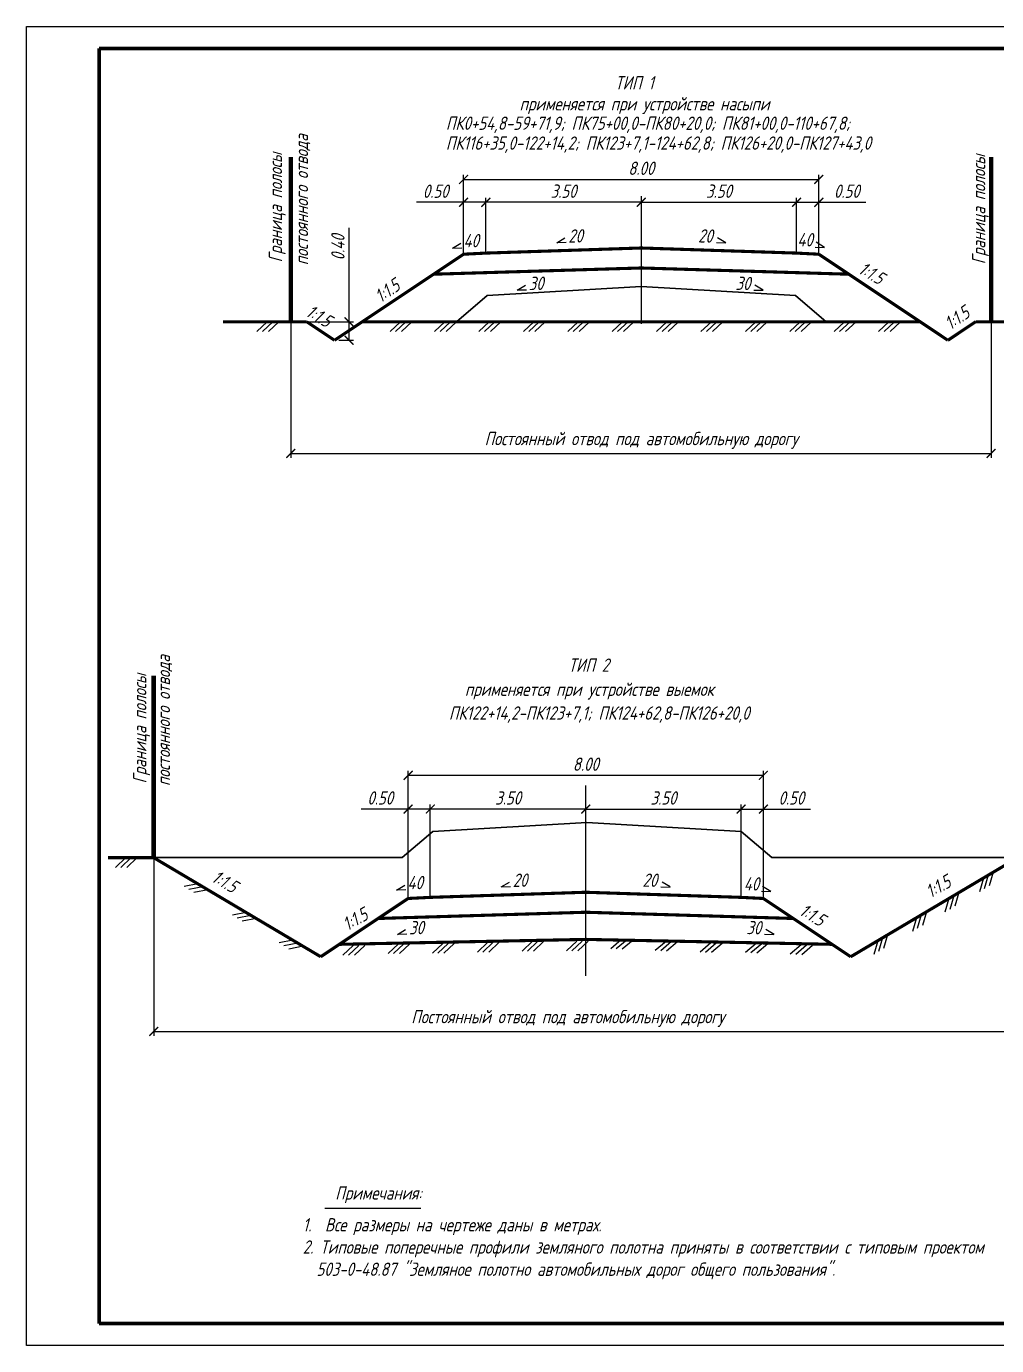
# Model space of a CAD drawing. Header units: inches. Extents: x 1146 to 1566, y -325 to -28.
# Drawn here: x 1146.2 to 1364.7, y -324.6 to -27.6 of the extents above; entities that cross this region are included whole.
import ezdxf

# ---------------------------------------------------------------- set-up
doc = ezdxf.new("R2010")
doc.units = ezdxf.units.IN
doc.header["$MEASUREMENT"] = 0
doc.linetypes.add('CENTER', pattern=[50.8, 31.75, -6.35, 6.35, -6.35])
doc.layers.add('ось', color=1, linetype='CENTER')
doc.layers.add('проект', color=7, linetype='Continuous', lineweight=80)
doc.styles.add('ГОСТ', font='gost.TTF', dxfattribs={"oblique": 15, "height": 3})
doc.dimstyles.get("Standard").update_dxf_attribs({"dimtxt": 3, "dimasz": 2, "dimexe": 1, "dimexo": 0, "dimgap": 1, "dimtad": 1, "dimlfac": 0.1, "dimzin": 0, "dimdsep": 46, "dimtxsty": 'ГОСТ', "dimblk": 'ARCHTICK', "dimcen": 1, "dimclrd": 256, "dimclre": 256, "dimclrt": 256, "dimadec": 0, "dimazin": 0, "dimtfac": 1, "dimtofl": 0, "dimtmove": 0, "dimatfit": 3, "dimldrblk": 'OBLIQUE', "dimfxl": 0, "dimtolj": 1, "dimtzin": 0, "dimlwd": -1, "dimlwe": -1, "dimarcsym": 0})

# ---------------------------------------------------------------- blocks, each defined once
blk = doc.blocks.new('_ArchTick')
at = {"color": 0, "linetype": 'ByBlock', "const_width": 0.15}
blk.add_lwpolyline([(-0.5, -0.5), (0.5, 0.5)], dxfattribs=at)
blk = doc.blocks.new('*D13')
for p, q in [((1249.7, -78.69), (1249.7, -66.25)), ((1284.7, -67.25), (1249.7, -67.25))]:
    blk.add_line(p, q)
at = {"layer": 'DEFPOINTS', "color": 0}
for p in [(1249.7, -67.25), (1249.7, -78.69), (1284.7, -77.54)]:
    blk.add_point(p, dxfattribs=at)
at = {"xscale": 2, "yscale": 2, "zscale": 2, "rotation": 180}
blk.add_blockref('_ArchTick', (1249.7, -67.25), dxfattribs=at)
at = {"xscale": 2, "yscale": 2, "zscale": 2}
blk.add_blockref('_ArchTick', (1284.7, -67.25), dxfattribs=at)
at = {"insert": (1267.2, -64.75), "char_height": 3, "attachment_point": 5, "style": 'ГОСТ'}
blk.add_mtext('\\A1;3.50', dxfattribs=at)
blk = doc.blocks.new('_OBLIQUE')
at = {"color": 0, "linetype": 'ByBlock'}
blk.add_line((-0.5, -0.5), (0.5, 0.5), dxfattribs=at)
blk = doc.blocks.new('*D14')
for p, q in [((1244.7, -67.25), (1234.1, -67.25)), ((1244.7, -78.94), (1244.7, -66.25)), ((1249.7, -67.25), (1244.7, -67.25)), ((1249.7, -78.69), (1249.7, -66.25))]:
    blk.add_line(p, q)
at = {"layer": 'DEFPOINTS', "color": 0}
for p in [(1244.7, -67.25), (1244.7, -78.94), (1249.7, -78.69)]:
    blk.add_point(p, dxfattribs=at)
at = {"xscale": 2, "yscale": 2, "zscale": 2, "rotation": 180}
blk.add_blockref('_ArchTick', (1244.7, -67.25), dxfattribs=at)
at = {"xscale": 2, "yscale": 2, "zscale": 2}
blk.add_blockref('_ArchTick', (1249.7, -67.25), dxfattribs=at)
at = {"insert": (1238.4, -64.75), "char_height": 3, "attachment_point": 5, "style": 'ГОСТ'}
blk.add_mtext('\\A1;0.50', dxfattribs=at)
blk = doc.blocks.new('*D15')
for p, q in [((1244.7, -78.94), (1244.7, -61.09)), ((1244.7, -62.09), (1324.7, -62.09)), ((1324.7, -78.94), (1324.7, -61.09))]:
    blk.add_line(p, q)
at = {"layer": 'DEFPOINTS', "color": 0}
for p in [(1324.7, -62.09), (1244.7, -78.94), (1324.7, -78.94)]:
    blk.add_point(p, dxfattribs=at)
at = {"xscale": 2, "yscale": 2, "zscale": 2, "rotation": 180}
blk.add_blockref('_ArchTick', (1244.7, -62.09), dxfattribs=at)
at = {"xscale": 2, "yscale": 2, "zscale": 2}
blk.add_blockref('_ArchTick', (1324.7, -62.09), dxfattribs=at)
at = {"insert": (1284.7, -59.59), "char_height": 3, "attachment_point": 5, "style": 'ГОСТ'}
blk.add_mtext('\\A1;8.00', dxfattribs=at)
blk = doc.blocks.new('*D16')
for p, q in [((1205.79, -94.14), (1205.79, -124.78)), ((1363.51, -94.14), (1363.51, -124.78)), ((1205.79, -123.78), (1363.51, -123.78))]:
    blk.add_line(p, q)
at = {"layer": 'DEFPOINTS', "color": 0}
for p in [(1205.79, -94.14), (1363.51, -94.14), (1363.51, -123.78)]:
    blk.add_point(p, dxfattribs=at)
at = {"xscale": 2, "yscale": 2, "zscale": 2, "rotation": 180}
blk.add_blockref('_ArchTick', (1205.79, -123.78), dxfattribs=at)
at = {"xscale": 2, "yscale": 2, "zscale": 2}
blk.add_blockref('_ArchTick', (1363.51, -123.78), dxfattribs=at)
at = {"insert": (1284.7, -120.85), "char_height": 3, "attachment_point": 5, "style": 'ГОСТ'}
blk.add_mtext('\\A1;Постоянный отвод под автомобильную дорогу', dxfattribs=at)
blk = doc.blocks.new('*D12')
for p, q in [((1218.9, -94.14), (1218.9, -73)), ((1209.37, -94.14), (1219.9, -94.14)), ((1218.9, -98.31), (1218.9, -94.14)), ((1216.63, -98.31), (1219.9, -98.31))]:
    blk.add_line(p, q)
at = {"layer": 'DEFPOINTS', "color": 0}
for p in [(1209.37, -94.14), (1218.9, -94.14), (1216.63, -98.31)]:
    blk.add_point(p, dxfattribs=at)
at = {"xscale": 2, "yscale": 2, "zscale": 2}
for p, rotation in [((1218.9, -94.14), 90), ((1218.9, -98.31), 270)]:
    blk.add_blockref('_ArchTick', p, dxfattribs=dict(at, rotation=rotation))
at = {"insert": (1216.4, -77.41), "char_height": 3, "attachment_point": 5, "rotation": 90, "style": 'ГОСТ'}
blk.add_mtext('\\A1;0.40', dxfattribs=at)
blk = doc.blocks.new('*D17')
for p, q in [((1284.7, -67.25), (1319.7, -67.25)), ((1319.7, -78.69), (1319.7, -66.25))]:
    blk.add_line(p, q)
at = {"layer": 'DEFPOINTS', "color": 0}
for p in [(1319.7, -67.25), (1284.7, -77.54), (1319.7, -78.69)]:
    blk.add_point(p, dxfattribs=at)
at = {"xscale": 2, "yscale": 2, "zscale": 2, "rotation": 180}
blk.add_blockref('_ArchTick', (1284.7, -67.25), dxfattribs=at)
at = {"xscale": 2, "yscale": 2, "zscale": 2}
blk.add_blockref('_ArchTick', (1319.7, -67.25), dxfattribs=at)
at = {"insert": (1302.2, -64.75), "char_height": 3, "attachment_point": 5, "style": 'ГОСТ'}
blk.add_mtext('\\A1;3.50', dxfattribs=at)
blk = doc.blocks.new('*D18')
for p, q in [((1319.7, -78.69), (1319.7, -66.25)), ((1319.7, -67.25), (1324.7, -67.25)), ((1324.7, -78.94), (1324.7, -66.25)), ((1324.7, -67.25), (1335.3, -67.25))]:
    blk.add_line(p, q)
at = {"layer": 'DEFPOINTS', "color": 0}
for p in [(1324.7, -67.25), (1319.7, -78.69), (1324.7, -78.94)]:
    blk.add_point(p, dxfattribs=at)
at = {"xscale": 2, "yscale": 2, "zscale": 2, "rotation": 180}
blk.add_blockref('_ArchTick', (1319.7, -67.25), dxfattribs=at)
at = {"xscale": 2, "yscale": 2, "zscale": 2}
blk.add_blockref('_ArchTick', (1324.7, -67.25), dxfattribs=at)
at = {"insert": (1331, -64.75), "char_height": 3, "attachment_point": 5, "style": 'ГОСТ'}
blk.add_mtext('\\A1;0.50', dxfattribs=at)
blk = doc.blocks.new('*D19')
for p, q in [((1174.91, -214.79), (1174.91, -254.92)), ((1369.51, -214.79), (1369.51, -254.92)), ((1174.91, -253.92), (1369.51, -253.92))]:
    blk.add_line(p, q)
at = {"layer": 'DEFPOINTS', "color": 0}
for p in [(1174.91, -214.79), (1369.51, -214.79), (1369.51, -253.92)]:
    blk.add_point(p, dxfattribs=at)
at = {"xscale": 2, "yscale": 2, "zscale": 2, "rotation": 180}
blk.add_blockref('_ArchTick', (1174.91, -253.92), dxfattribs=at)
at = {"xscale": 2, "yscale": 2, "zscale": 2}
blk.add_blockref('_ArchTick', (1369.51, -253.92), dxfattribs=at)
at = {"insert": (1268.17, -250.99), "char_height": 3, "attachment_point": 5, "style": 'ГОСТ'}
blk.add_mtext('\\A1;Постоянный отвод под автомобильную дорогу', dxfattribs=at)
blk = doc.blocks.new('*D20')
for p, q in [((1237.21, -223.73), (1237.21, -202.85)), ((1272.21, -203.85), (1237.21, -203.85))]:
    blk.add_line(p, q)
at = {"layer": 'DEFPOINTS', "color": 0}
for p in [(1237.21, -203.85), (1272.21, -222.58), (1237.21, -223.73)]:
    blk.add_point(p, dxfattribs=at)
at = {"xscale": 2, "yscale": 2, "zscale": 2, "rotation": 180}
blk.add_blockref('_ArchTick', (1237.21, -203.85), dxfattribs=at)
at = {"xscale": 2, "yscale": 2, "zscale": 2}
blk.add_blockref('_ArchTick', (1272.21, -203.85), dxfattribs=at)
at = {"insert": (1254.71, -201.35), "char_height": 3, "attachment_point": 5, "style": 'ГОСТ'}
blk.add_mtext('\\A1;3.50', dxfattribs=at)
blk = doc.blocks.new('*D21')
for p, q in [((1232.21, -203.85), (1221.61, -203.85)), ((1232.21, -223.98), (1232.21, -202.85)), ((1237.21, -203.85), (1232.21, -203.85)), ((1237.21, -223.73), (1237.21, -202.85))]:
    blk.add_line(p, q)
at = {"layer": 'DEFPOINTS', "color": 0}
for p in [(1232.21, -203.85), (1232.21, -223.98), (1237.21, -223.73)]:
    blk.add_point(p, dxfattribs=at)
at = {"xscale": 2, "yscale": 2, "zscale": 2, "rotation": 180}
blk.add_blockref('_ArchTick', (1232.21, -203.85), dxfattribs=at)
at = {"xscale": 2, "yscale": 2, "zscale": 2}
blk.add_blockref('_ArchTick', (1237.21, -203.85), dxfattribs=at)
at = {"insert": (1225.91, -201.35), "char_height": 3, "attachment_point": 5, "style": 'ГОСТ'}
blk.add_mtext('\\A1;0.50', dxfattribs=at)
blk = doc.blocks.new('*D22')
for p, q in [((1232.21, -223.98), (1232.21, -195.25)), ((1312.21, -223.98), (1312.21, -195.25)), ((1232.21, -196.25), (1312.21, -196.25))]:
    blk.add_line(p, q)
at = {"layer": 'DEFPOINTS', "color": 0}
for p in [(1312.21, -196.25), (1232.21, -223.98), (1312.21, -223.98)]:
    blk.add_point(p, dxfattribs=at)
at = {"xscale": 2, "yscale": 2, "zscale": 2, "rotation": 180}
blk.add_blockref('_ArchTick', (1232.21, -196.25), dxfattribs=at)
at = {"xscale": 2, "yscale": 2, "zscale": 2}
blk.add_blockref('_ArchTick', (1312.21, -196.25), dxfattribs=at)
at = {"insert": (1272.21, -193.75), "char_height": 3, "attachment_point": 5, "style": 'ГОСТ'}
blk.add_mtext('\\A1;8.00', dxfattribs=at)
blk = doc.blocks.new('*D23')
for p, q in [((1272.21, -203.85), (1307.21, -203.85)), ((1307.21, -223.73), (1307.21, -202.85))]:
    blk.add_line(p, q)
at = {"layer": 'DEFPOINTS', "color": 0}
for p in [(1307.21, -203.85), (1272.21, -222.58), (1307.21, -223.73)]:
    blk.add_point(p, dxfattribs=at)
at = {"xscale": 2, "yscale": 2, "zscale": 2, "rotation": 180}
blk.add_blockref('_ArchTick', (1272.21, -203.85), dxfattribs=at)
at = {"xscale": 2, "yscale": 2, "zscale": 2}
blk.add_blockref('_ArchTick', (1307.21, -203.85), dxfattribs=at)
at = {"insert": (1289.71, -201.35), "char_height": 3, "attachment_point": 5, "style": 'ГОСТ'}
blk.add_mtext('\\A1;3.50', dxfattribs=at)
blk = doc.blocks.new('*D24')
for p, q in [((1307.21, -223.73), (1307.21, -202.85)), ((1307.21, -203.85), (1312.21, -203.85)), ((1312.21, -223.98), (1312.21, -202.85)), ((1312.21, -203.85), (1322.8, -203.85))]:
    blk.add_line(p, q)
at = {"layer": 'DEFPOINTS', "color": 0}
for p in [(1312.21, -203.85), (1307.21, -223.73), (1312.21, -223.98)]:
    blk.add_point(p, dxfattribs=at)
at = {"xscale": 2, "yscale": 2, "zscale": 2, "rotation": 180}
blk.add_blockref('_ArchTick', (1307.21, -203.85), dxfattribs=at)
at = {"xscale": 2, "yscale": 2, "zscale": 2}
blk.add_blockref('_ArchTick', (1312.21, -203.85), dxfattribs=at)
at = {"insert": (1318.5, -201.35), "char_height": 3, "attachment_point": 5, "style": 'ГОСТ'}
blk.add_mtext('\\A1;0.50', dxfattribs=at)

msp = doc.modelspace()

# ---------------------------------------------------------------- linework, layer by layer
for p, q in [((1146.238, -27.645), (1566.238, -27.645)), ((1242.23, -77.613), (1244.06, -76.459)), ((1265.666, -76.35), (1267.516, -75.229)), ((1267.772, -76.322), (1265.673, -76.353)), ((1301.628, -76.322), (1303.728, -76.353)), ((1303.734, -76.35), (1301.884, -75.229)), ((1325.957, -77.41), (1324.127, -76.257)), ((1244.336, -77.548), (1242.237, -77.616)), ((1323.851, -77.345), (1325.95, -77.413)), ((1256.76, -87.032), (1258.61, -85.911)), ((1312.173, -87.032), (1310.322, -85.911)), ((1258.867, -87.004), (1256.767, -87.035)), ((1310.066, -87.004), (1312.166, -87.035)), ((1229.618, -222.132), (1231.448, -220.979)), ((1231.724, -222.067), (1229.625, -222.135)), ((1253.172, -221.395), (1255.022, -220.273)), ((1255.279, -221.366), (1253.179, -221.398)), ((1289.134, -221.366), (1291.234, -221.398)), ((1291.24, -221.395), (1289.39, -220.273)), ((1311.767, -222.359), (1313.866, -222.427)), ((1313.873, -222.424), (1312.043, -221.271)), ((1229.802, -232.076), (1231.652, -230.955)), ((1314.61, -232.076), (1312.76, -230.955)), ((1231.909, -232.048), (1229.809, -232.079)), ((1312.504, -232.048), (1314.604, -232.079)), ((1566.238, -324.645), (1146.238, -324.645))]:
    msp.add_line(p, q)
at = {"linetype": 'Continuous'}
msp.add_line((1146.238, -324.645), (1146.238, -27.645), dxfattribs=at)
at = {"lineweight": 25, "ltscale": 3}
for p, q in [((1200.497, -94.136), (1198.161, -96.326)), ((1201.732, -94.136), (1199.395, -96.326)), ((1203.079, -94.136), (1200.743, -96.326)), ((1230.497, -94.136), (1228.161, -96.326)), ((1231.732, -94.136), (1229.395, -96.326)), ((1233.079, -94.136), (1230.743, -96.326)), ((1240.497, -94.136), (1238.161, -96.326)), ((1241.732, -94.136), (1239.395, -96.326)), ((1243.079, -94.136), (1240.743, -96.326)), ((1250.497, -94.136), (1248.161, -96.326)), ((1251.732, -94.136), (1249.395, -96.326)), ((1253.079, -94.136), (1250.743, -96.326)), ((1260.497, -94.136), (1258.161, -96.326)), ((1261.732, -94.136), (1259.395, -96.326)), ((1263.079, -94.136), (1260.743, -96.326)), ((1270.497, -94.136), (1268.161, -96.326)), ((1271.732, -94.136), (1269.395, -96.326)), ((1273.079, -94.136), (1270.743, -96.326)), ((1280.497, -94.136), (1278.161, -96.326)), ((1281.732, -94.136), (1279.395, -96.326)), ((1283.079, -94.136), (1280.743, -96.326)), ((1290.497, -94.136), (1288.161, -96.326)), ((1291.732, -94.136), (1289.395, -96.326)), ((1293.079, -94.136), (1290.743, -96.326)), ((1300.497, -94.136), (1298.161, -96.326)), ((1301.732, -94.136), (1299.395, -96.326)), ((1303.079, -94.136), (1300.743, -96.326)), ((1310.497, -94.136), (1308.161, -96.326)), ((1311.732, -94.136), (1309.395, -96.326)), ((1313.079, -94.136), (1310.743, -96.326)), ((1320.497, -94.136), (1318.161, -96.326)), ((1321.732, -94.136), (1319.395, -96.326)), ((1323.079, -94.136), (1320.743, -96.326)), ((1330.497, -94.136), (1328.161, -96.326)), ((1331.732, -94.136), (1329.395, -96.326)), ((1333.079, -94.136), (1330.743, -96.326)), ((1340.497, -94.136), (1338.161, -96.326)), ((1341.732, -94.136), (1339.395, -96.326)), ((1343.079, -94.136), (1340.743, -96.326)), ((1168.614, -214.792), (1166.277, -216.981)), ((1169.848, -214.792), (1167.512, -216.981)), ((1171.195, -214.792), (1168.859, -216.981)), ((1361.758, -219.386), (1360.865, -222.462)), ((1362.82, -218.757), (1361.927, -221.832)), ((1363.979, -218.07), (1363.086, -221.145)), ((1184.851, -220.693), (1181.765, -221.282)), ((1185.953, -221.342), (1182.808, -221.943)), ((1187.155, -222.051), (1183.946, -222.663)), ((1356.232, -222.663), (1355.338, -225.738)), ((1354.011, -223.98), (1353.118, -227.055)), ((1355.073, -223.35), (1354.18, -226.425)), ((1195.723, -227.139), (1192.636, -227.728)), ((1196.825, -227.788), (1193.679, -228.389)), ((1198.027, -228.496), (1194.818, -229.109)), ((1346.714, -228.306), (1345.821, -231.382)), ((1347.776, -227.677), (1346.883, -230.752)), ((1348.935, -226.99), (1348.041, -230.065)), ((1206.251, -233.386), (1203.165, -233.975)), ((1207.353, -234.035), (1204.208, -234.635)), ((1219.87, -234.53), (1217.533, -236.72)), ((1221.105, -234.53), (1218.768, -236.72)), ((1222.452, -234.53), (1220.115, -236.72)), ((1230.047, -234.187), (1227.71, -236.377)), ((1231.282, -234.187), (1228.945, -236.377)), ((1232.629, -234.187), (1230.292, -236.377)), ((1240.022, -234.134), (1237.686, -236.324)), ((1241.257, -234.134), (1238.92, -236.324)), ((1242.604, -234.134), (1240.268, -236.324)), ((1250.14, -233.843), (1247.803, -236.033)), ((1251.374, -233.843), (1249.038, -236.033)), ((1252.721, -233.843), (1250.385, -236.033)), ((1260.215, -233.624), (1257.879, -235.814)), ((1261.45, -233.624), (1259.113, -235.814)), ((1262.797, -233.624), (1260.46, -235.814)), ((1270.191, -233.571), (1267.854, -235.761)), ((1271.425, -233.571), (1269.089, -235.761)), ((1272.772, -233.571), (1270.436, -235.761)), ((1280.291, -233.219), (1277.85, -235.292)), ((1281.525, -233.28), (1279.084, -235.353)), ((1282.87, -233.346), (1280.429, -235.418)), ((1290.299, -233.631), (1287.859, -235.704)), ((1291.533, -233.692), (1289.092, -235.764)), ((1292.878, -233.758), (1290.437, -235.83)), ((1300.386, -233.977), (1297.945, -236.05)), ((1301.619, -234.037), (1299.178, -236.11)), ((1302.965, -234.103), (1300.524, -236.176)), ((1310.626, -234.097), (1308.185, -236.17)), ((1311.859, -234.157), (1309.418, -236.23)), ((1313.205, -234.223), (1310.764, -236.296)), ((1320.712, -234.443), (1318.271, -236.515)), ((1321.945, -234.503), (1319.505, -236.576)), ((1323.291, -234.569), (1320.85, -236.641)), ((1337.958, -233.498), (1337.064, -236.573)), ((1339.02, -232.868), (1338.126, -235.943)), ((1340.178, -232.181), (1339.285, -235.256)), ((1208.555, -234.743), (1205.346, -235.356))]:
    msp.add_line(p, q, dxfattribs=at)
at = {"ltscale": 3}
msp.add_line((1213.454, -293.677), (1235.058, -293.677), dxfattribs=at)
at = {"color": 5, "const_width": 1}
for points in [[(1205.785, -57.068), (1205.785, -94.136)], [(1363.512, -57.068), (1363.512, -94.136)], [(1174.905, -173.8), (1174.905, -214.792)]]:
    msp.add_lwpolyline(points, dxfattribs=at)
at = {"const_width": 0.7}
for points in [[(1284.7, -77.536), (1249.7, -78.686)], [(1284.7, -77.536), (1319.7, -78.686)], [(1244.7, -78.936), (1215.635, -98.313)], [(1244.7, -78.936), (1249.7, -78.686)], [(1324.7, -78.936), (1319.7, -78.686)], [(1324.7, -78.936), (1353.765, -98.313)], [(1284.7, -82.036), (1237.946, -83.439)], [(1284.7, -82.036), (1331.454, -83.439)], [(1209.37, -94.136), (1190.497, -94.136)], [(1215.635, -98.313), (1209.37, -94.136)], [(1347.5, -94.136), (1221.9, -94.136)], [(1353.765, -98.313), (1360.031, -94.136)], [(1378.903, -94.136), (1360.031, -94.136)], [(1174.905, -214.792), (1164.626, -214.792)], [(1212.529, -237.099), (1174.905, -214.792)], [(1331.884, -237.099), (1369.507, -214.792)], [(1272.206, -222.581), (1237.206, -223.731)], [(1272.206, -222.581), (1307.206, -223.731)], [(1232.206, -223.981), (1212.529, -237.099)], [(1232.206, -223.981), (1237.206, -223.731)], [(1312.206, -223.981), (1307.206, -223.731)], [(1312.206, -223.981), (1331.884, -237.099)], [(1272.206, -227.081), (1225.452, -228.483)], [(1272.206, -227.081), (1318.96, -228.483)], [(1237.406, -233.89), (1216.722, -234.303)], [(1272.406, -233.19), (1237.406, -233.89)], [(1272.006, -233.19), (1307.006, -233.89)], [(1307.006, -233.89), (1327.691, -234.303)]]:
    msp.add_lwpolyline(points, dxfattribs=at)
msp.add_lwpolyline([(1244.7, -78.936), (1215.635, -98.313)])
at = {"color": 1, "lineweight": 30}
for points in [[(1243.079, -94.136), (1249.979, -88.25), (1284.7, -86.216)], [(1326.321, -94.136), (1319.421, -88.25), (1284.7, -86.216)], [(1230.851, -214.792), (1237.751, -208.905), (1272.472, -206.871)], [(1314.093, -214.792), (1307.194, -208.905), (1272.472, -206.871)], [(1230.851, -214.792), (1174.905, -214.792)], [(1314.093, -214.792), (1369.507, -214.792)]]:
    msp.add_lwpolyline(points, dxfattribs=at)
at = {"layer": 'ось', "ltscale": 0.5, "const_width": 0.3}
for points in [[(1284.7, -65.862), (1284.7, -94.676)], [(1272.206, -241.404), (1272.206, -198.536)]]:
    msp.add_lwpolyline(points, dxfattribs=at)
at = {"layer": 'проект', "color": 0}
for p, q in [((1561.238, -32.645), (1162.653, -32.645)), ((1162.653, -319.645), (1162.653, -32.645)), ((1162.653, -319.645), (1561.238, -319.645))]:
    msp.add_line(p, q, dxfattribs=at)

# ---------------------------------------------------------------- texts
at = {"style": 'ГОСТ', "oblique": 15}
for s, p in [('ТИП 1', (1278.795, -41.859)), ('применяется при устройстве насыпи', (1257.308, -46.575)), ('ПК0+54,8-59+71,9; ПК75+00,0-ПК80+20,0; ПК81+00,0-110+67,8;', (1240.709, -50.943)), ('ПК116+35,0-122+14,2; ПК123+7,1-124+62,8; ПК126+20,0-ПК127+43,0', (1240.709, -55.414)), ('40', (1319.867, -77.18)), ('40', (1244.673, -77.382)), ('ТИП 2', (1268.302, -172.946)), ('применяется при устройстве выемок', (1245, -178.385)), ('ПК122+14,2-ПК123+7,1; ПК124+62,8-ПК126+20,0', (1241.396, -183.729)), ('40', (1232.061, -221.902)), ('40', (1307.783, -222.194)), ('Примечания:', (1215.795, -291.771))]:
    msp.add_text(s, height=3, dxfattribs=at).set_placement(p)
at = {"color": 0, "style": 'ГОСТ', "oblique": 15}
for s, rotation, p in [('постоянного отвода', 90, (1209.697, -81.418)), ('Граница полосы', 90, (1203.829, -80.775)), ('Граница полосы', 90, (1362.198, -81.201)), ('1:1.5', 330, (1333.361, -83.076)), ('1:1.5', 330, (1208.914, -92.718)), ('постоянного отвода', 90, (1178.602, -198.668)), ('Граница полосы', 90, (1173.276, -198.092)), ('1:1.5', 330, (1187.731, -220.038)), ('1:1.5', 30, (1349.872, -224.007)), ('1:1.5', 30, (1218.557, -231.376)), ('1:1.5', 330, (1320.041, -227.556))]:
    msp.add_text(s, height=3, rotation=rotation, dxfattribs=at).set_placement(p)
at = {"style": 'ГОСТ', "oblique": 15}
for s, rotation, p in [('20', 1, (1268.276, -76.353)), ('20', 359, (1297.477, -76.289)), ('30', 1, (1259.37, -87.034)), ('30', 359, (1305.915, -86.97)), ('20', 1, (1255.783, -221.397)), ('20', 359, (1284.983, -221.333)), ('30', 1, (1232.413, -232.078)), ('30', 359, (1308.353, -232.015))]:
    msp.add_text(s, height=3, rotation=rotation, dxfattribs=at).set_placement(p)
at = {"insert": (1208.487, -295.944), "char_height": 3, "attachment_point": 1, "style": 'ГОСТ'}
msp.add_mtext_dynamic_manual_height_columns('1.  Все размеры на чертеже даны в метрах.\\P2. Типовые поперечные профили земляного полотна приняты в соответствии с типовым проектом\\P  503-0-48.87 "Земляное полотно автомобильных дорог общего пользования".', width=227.10606, gutter_width=1, heights=[0], dxfattribs=at)
at = {"layer": 'проект', "lineweight": -3, "style": 'ГОСТ', "oblique": 15}
for p in [(1226.04, -90.008), (1354.351, -96.138)]:
    msp.add_text('1:1.5', height=3, rotation=35.06011, dxfattribs=at).set_placement(p)

# ---------------------------------------------------------------- dimensions: what is measured, and where the dimension line sits
for base, p1, p2, picture, middle in [((1324.7, -62.094), (1244.7, -78.936), (1324.7, -78.936), '*D15', (1284.7, -62.094)), ((1312.206, -196.247), (1232.206, -223.981), (1312.206, -223.981), '*D22', (1272.206, -196.247))]:
    dim = msp.add_linear_dim(base=base, p1=p1, p2=p2, dimstyle='Standard')
    dim.commit()
    dim.dimension.update_dxf_attribs({"geometry": picture, "text_midpoint": middle, "dimtype": 160})
for base, p1, p2, picture, middle in [((1244.7, -67.249), (1249.7, -78.686), (1244.7, -78.936), '*D14', (1238.402, -64.748)), ((1232.206, -203.853), (1237.206, -223.731), (1232.206, -223.981), '*D21', (1225.908, -201.352))]:
    dim = msp.add_linear_dim(base=base, p1=p1, p2=p2, angle=180, dimstyle='Standard')
    dim.commit()
    dim.dimension.update_dxf_attribs({"geometry": picture, "text_midpoint": middle})
for base, p1, p2, picture, middle in [((1249.7, -67.249), (1284.7, -77.536), (1249.7, -78.686), '*D13', (1267.2, -64.748)), ((1237.206, -203.853), (1272.206, -222.581), (1237.206, -223.731), '*D20', (1254.706, -201.352))]:
    dim = msp.add_linear_dim(base=base, p1=p1, p2=p2, angle=180, dimstyle='Standard', override={"dimse1": 1, "dimse2": 0, "dimsd1": 0})
    dim.commit()
    dim.dimension.update_dxf_attribs({"geometry": picture, "text_midpoint": middle})
for base, p1, p2, picture, middle in [((1319.7, -67.249), (1284.7, -77.536), (1319.7, -78.686), '*D17', (1302.2, -64.748)), ((1307.206, -203.853), (1272.206, -222.581), (1307.206, -223.731), '*D23', (1289.706, -201.352))]:
    dim = msp.add_linear_dim(base=base, p1=p1, p2=p2, dimstyle='Standard', override={"dimse1": 1, "dimse2": 0, "dimsd1": 0})
    dim.commit()
    dim.dimension.update_dxf_attribs({"geometry": picture, "text_midpoint": middle})
for base, p1, p2, picture, middle in [((1324.7, -67.249), (1319.7, -78.686), (1324.7, -78.936), '*D18', (1330.998, -64.748)), ((1312.206, -203.853), (1307.206, -223.731), (1312.206, -223.981), '*D24', (1318.505, -201.352))]:
    dim = msp.add_linear_dim(base=base, p1=p1, p2=p2, dimstyle='Standard')
    dim.commit()
    dim.dimension.update_dxf_attribs({"geometry": picture, "text_midpoint": middle})
for base, p1, p2, angle, text, picture, middle, dimtype in [((1218.902, -94.136), (1216.635, -98.313), (1209.37, -94.136), 90, '0.40', '*D12', (1218.902, -77.408), 160), ((1363.512, -123.783), (1205.785, -94.136), (1363.512, -94.136), 0, 'Постоянный отвод под автомобильную дорогу', '*D16', (1284.7, -123.783), 161), ((1369.507, -253.922), (1174.905, -214.792), (1369.507, -214.792), 0, 'Постоянный отвод под автомобильную дорогу', '*D19', (1268.174, -253.922), 161)]:
    dim = msp.add_linear_dim(base=base, p1=p1, p2=p2, angle=angle, text=text, dimstyle='Standard')
    dim.commit()
    dim.dimension.update_dxf_attribs({"geometry": picture, "text_midpoint": middle, "dimtype": dimtype})

doc.saveas('drawing.dxf')
